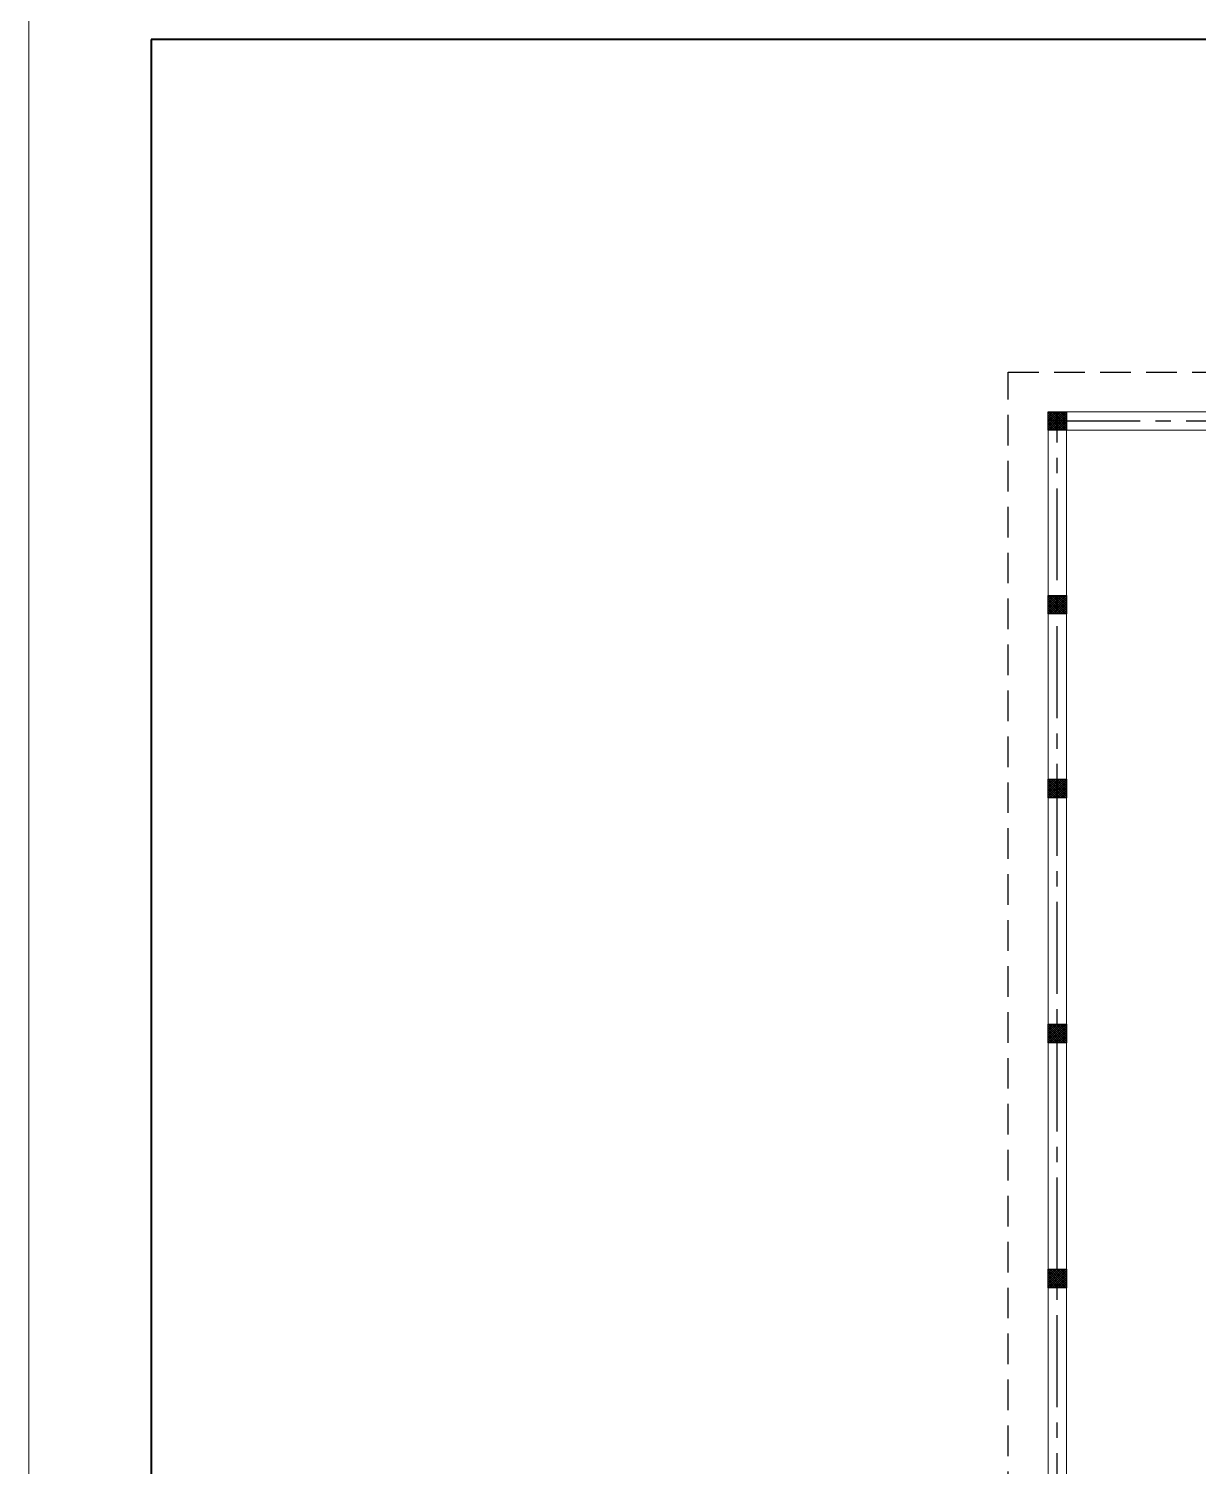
# Model space of a CAD drawing. Header units: inches. Extents: x 249 to 1192, y -18 to 440.
# Drawn here: x 249.22 to 258.76, y 212.84 to 224.57 of the extents above; entities that cross this region are included whole.
import ezdxf
from ezdxf.enums import TextEntityAlignment as Align

# ---------------------------------------------------------------- set-up
doc = ezdxf.new("R2010")
doc.units = ezdxf.units.IN
doc.header["$MEASUREMENT"] = 0
doc.linetypes.add('CENTER2', pattern=[1.125, 0.75, -0.125, 0.125, -0.125])
doc.linetypes.add('DASHED2', pattern=[0.375, 0.25, -0.125])
for name, color, linetype, lineweight in [('ARSIR BETON', 8, 'Continuous', 0), ('DINDING', 6, 'Continuous', 0), ('GRS KOP', 1, 'Continuous', 40), ('KOP', 7, 'Continuous', 20)]:
    doc.layers.add(name, color=color, linetype=linetype, lineweight=lineweight)
for name, color, linetype in [('AS', 15, 'CENTER2'), ('ATAP', 123, 'Continuous'), ('KOLOM', 5, 'Continuous')]:
    doc.layers.add(name, color=color, linetype=linetype)
doc.styles.get("Standard").update_dxf_attribs({"font": 'arial.ttf'})

# ---------------------------------------------------------------- blocks, each defined once
blk = doc.blocks.new('KOP-ARS')
at = {"layer": 'GRS KOP'}
for p, q in [((83, 54), (1, 54)), ((1, 54), (1, 1))]:
    blk.add_line(p, q, dxfattribs=at)
at = {"layer": 'KOP'}
blk.add_lwpolyline([(0, 0), (84, 0), (84, 55), (0, 55)], close=True, dxfattribs=at)
for tag, height, p in [('SUKMA', 0.2, (78, 9.9)), ('1:100', 0.25, (81.3, 5.5)), ('1:100', 0.25, (81.3, 4.9)), ('1:100', 0.25, (81.3, 4.3)), ('AR-01', 0.35, (78.15, 2.7)), ('10', 0.35, (81.3, 2.7)), ('2012', 0.35, (81.3, 1.7))]:
    blk.add_attdef(tag, text='', height=height, dxfattribs=at).set_placement(p, align=Align.MIDDLE)
for p in [(73.7, 5.325), (73.7, 4.725), (73.7, 4.125)]:
    blk.add_attdef('-', p, '', height=0.35, dxfattribs=at)
blk = doc.blocks.new('K2')
at = {"layer": 'ARSIR BETON'}
h = blk.add_hatch(dxfattribs=at)
h.set_pattern_fill('ANSI37', color=256, scale=0.1, style=0)
h.set_pattern_definition([(45, (-38.743626, 268.082874), (-0.0088388, 0.0088388), []), (135, (-38.743626, 268.082874), (-0.0088388, -0.0088388), [])])
h.paths.add_polyline_path([(-38.594, 268.233), (-38.744, 268.233), (-38.744, 268.083), (-38.594, 268.083)])
at = {"layer": 'KOLOM'}
blk.add_lwpolyline([(-38.744, 268.083), (-38.594, 268.083), (-38.594, 268.233), (-38.744, 268.233)], close=True, dxfattribs=at)
blk = doc.blocks.new('LANTAI 2')
at = {"layer": 'AS'}
for points in [[(685.258, 205.239), (695.183, 205.239)], [(703.109, 175.814), (685.333, 175.814), (685.333, 205.314)]]:
    blk.add_lwpolyline(points, dxfattribs=at)
at = {"layer": 'ATAP', "linetype": 'DASHED2'}
blk.add_lwpolyline([(685.258, 178.789), (684.933, 178.789), (684.933, 205.638), (695.508, 205.638), (695.508, 205.638), (727.808, 205.638), (734.997, 205.638), (734.997, 194.314)], dxfattribs=at)
at = {"layer": 'DINDING'}
for points in [[(685.258, 205.314), (695.183, 205.314)], [(685.258, 178.789), (685.258, 205.314)], [(703.109, 175.889), (685.408, 175.889), (685.408, 205.314)], [(685.258, 205.164), (695.183, 205.164)]]:
    blk.add_lwpolyline(points, dxfattribs=at)
at = {"xscale": -1, "rotation": 180}
for p in [(724.002, 473.397), (724.002, 471.897), (724.002, 470.397), (724.002, 468.397), (724.002, 466.397)]:
    blk.add_blockref('K2', p, dxfattribs=at)

msp = doc.modelspace()

# ---------------------------------------------------------------- block references
at = {"layer": 'KOP'}
msp.add_blockref('KOP-ARS', (249.2179, 170.4885), dxfattribs=at)

# ---------------------------------------------------------------- next in the draw order: block references
msp.add_blockref('LANTAI 2', (-427.7223, 16.1343))

doc.saveas('drawing.dxf')
